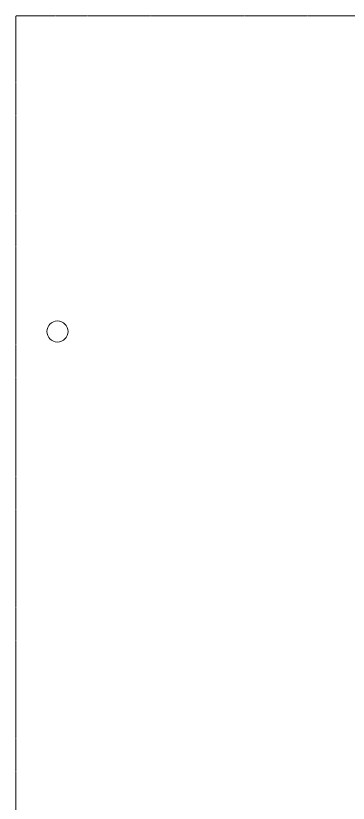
# Model space of a CAD drawing. Header units: inches. Extents: x -4010 to -1814, y 9846 to 12241.
# Drawn here: x -4009.5 to -3883.5, y 11942.4 to 12240.7 of the extents above; entities that cross this region are included whole.
import ezdxf

# ---------------------------------------------------------------- set-up
doc = ezdxf.new("R2010")
doc.units = ezdxf.units.IN
doc.header["$MEASUREMENT"] = 0
doc.linetypes.add('Aligning Line 1_8_', pattern=[0.25, 0.125, -0.125])
for name, color, linetype, lineweight in [('0-1', 7, 'Continuous', 5), ('0-2', 7, 'Continuous', 9), ('E-LITE-EQPM-1', 7, 'Continuous', 9), ('G-ANNO-SYMB', 111, 'Aligning Line 1_8_', 9)]:
    doc.layers.add(name, color=color, linetype=linetype, lineweight=lineweight)

# ---------------------------------------------------------------- blocks, each defined once
blk = doc.blocks.new('Pathway_Cooper_McGraw-Edison _BSC-BRC_Round - Pathway_Cooper_McGraw-Edison _BSC-BRC_Round-2028611-UNIT PLANS - 1ST FLOOR')
at = {"layer": 'E-LITE-EQPM-1'}
for start, end in [(360, 180), (180, 360)]:
    blk.add_arc((0, 0), 4, start, end, dxfattribs=at)
blk = doc.blocks.new('CTR - 1st Phase - Shell_rvt-1-UNIT PLANS - 1ST FLOOR')
at = {"layer": '0-2'}
blk.add_blockref('Pathway_Cooper_McGraw-Edison _BSC-BRC_Round - Pathway_Cooper_McGraw-Edison _BSC-BRC_Round-2028611-UNIT PLANS - 1ST FLOOR', (-3993.72, 12121.15), dxfattribs=at)

msp = doc.modelspace()

# ---------------------------------------------------------------- linework, layer by layer
at = {"layer": 'G-ANNO-SYMB'}
msp.add_line((-4009.5295, 9846.2766), (-4009.5295, 12240.74859), dxfattribs=at)

# ---------------------------------------------------------------- block references
at = {"layer": '0-1'}
msp.add_blockref('CTR - 1st Phase - Shell_rvt-1-UNIT PLANS - 1ST FLOOR', (0, 0), dxfattribs=at)

# ---------------------------------------------------------------- next in the draw order: linework, layer by layer
at = {"layer": 'G-ANNO-SYMB'}
msp.add_line((-1813.52288, 12240.74859), (-4009.5295, 12240.74859), dxfattribs=at)

doc.saveas('drawing.dxf')
